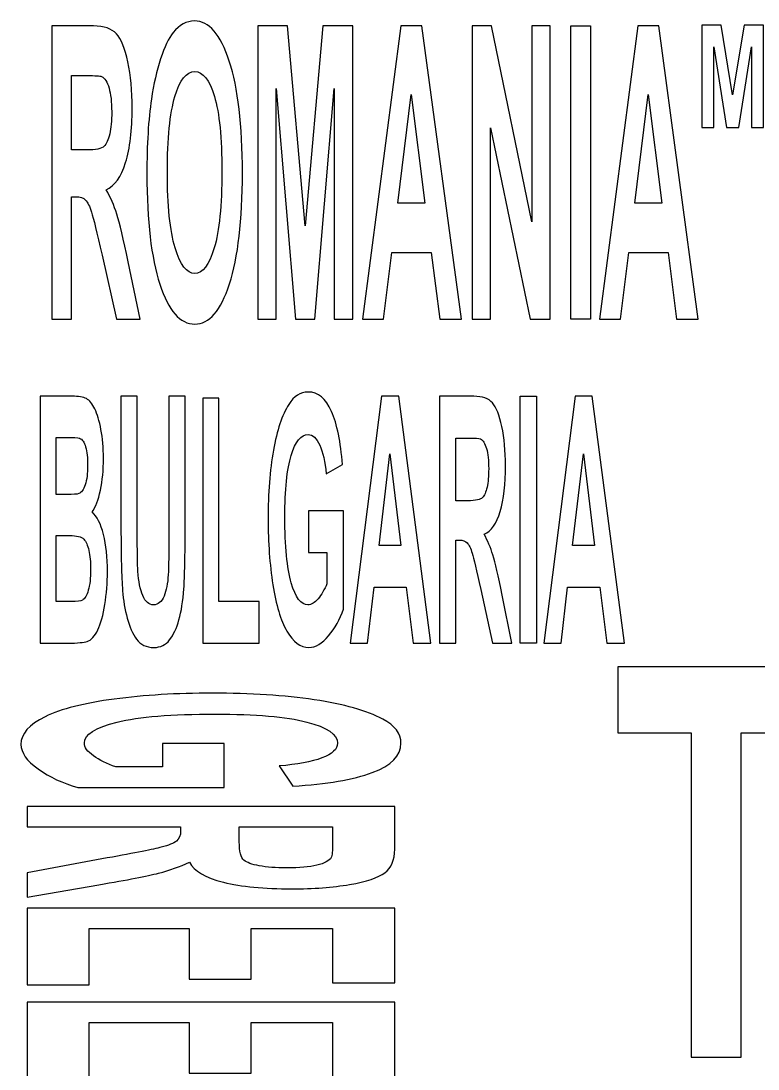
# Model space of a CAD drawing. Header units: centimetres. Extents: x -12.1 to 12.1, y -5 to 6.2.
# Drawn here: x -0.779 to -0.21, y 2.766 to 3.575 of the extents above; entities that cross this region are included whole.
import ezdxf

# ---------------------------------------------------------------- set-up
doc = ezdxf.new("R2010")
doc.units = ezdxf.units.CM
doc.header["$MEASUREMENT"] = 0
doc.layers.add('Layer 1', color=7, linetype='Continuous')

msp = doc.modelspace()

# ---------------------------------------------------------------- linework, layer by layer
at = {"layer": 'Layer 1', "color": 250}
for points, knots in [([(-0.7556, 3.34466), (-0.7556, 3.34466), (-0.7556, 3.57091), (-0.7556, 3.57091), (-0.7556, 3.57091), (-0.7556, 3.57091), (-0.72334, 3.57091), (-0.72334, 3.57091), (-0.72334, 3.57091), (-0.71522, 3.57091), (-0.70931, 3.56887), (-0.70561, 3.56483), (-0.70561, 3.56483), (-0.70191, 3.56075), (-0.699, 3.55353), (-0.69675, 3.54314), (-0.69675, 3.54314), (-0.69454, 3.53273), (-0.69343, 3.52086), (-0.69343, 3.50746), (-0.69343, 3.50746), (-0.69343, 3.49048), (-0.69509, 3.47647), (-0.69848, 3.46541), (-0.69848, 3.46541), (-0.70182, 3.45434), (-0.70686, 3.44739), (-0.71352, 3.44451), (-0.71352, 3.44451), (-0.71021, 3.43874), (-0.70744, 3.43242), (-0.70529, 3.42552), (-0.70529, 3.42552), (-0.70313, 3.41865), (-0.70022, 3.40639), (-0.69658, 3.3888), (-0.69658, 3.3888), (-0.69658, 3.3888), (-0.68729, 3.34466), (-0.68729, 3.34466), (-0.68729, 3.34466), (-0.68729, 3.34466), (-0.70563, 3.34466), (-0.70563, 3.34466), (-0.70563, 3.34466), (-0.70563, 3.34466), (-0.7167, 3.3939), (-0.7167, 3.3939), (-0.7167, 3.3939), (-0.72066, 3.41148), (-0.72337, 3.42255), (-0.72482, 3.42715), (-0.72482, 3.42715), (-0.72628, 3.4317), (-0.72783, 3.43487), (-0.72945, 3.43656), (-0.72945, 3.43656), (-0.73106, 3.43827), (-0.73365, 3.43909), (-0.73717, 3.43909), (-0.73717, 3.43909), (-0.73717, 3.43909), (-0.74028, 3.43909), (-0.74028, 3.43909), (-0.74028, 3.43909), (-0.74028, 3.43909), (-0.74028, 3.34466), (-0.74028, 3.34466), (-0.74028, 3.34466), (-0.74028, 3.34466), (-0.7556, 3.34466), (-0.7556, 3.34466)], [0, 0, 0, 0, 0.052632, 0.052632, 0.052632, 0.052632, 0.105263, 0.105263, 0.105263, 0.105263, 0.157895, 0.157895, 0.157895, 0.157895, 0.210526, 0.210526, 0.210526, 0.210526, 0.263158, 0.263158, 0.263158, 0.263158, 0.315789, 0.315789, 0.315789, 0.315789, 0.368421, 0.368421, 0.368421, 0.368421, 0.421053, 0.421053, 0.421053, 0.421053, 0.473684, 0.473684, 0.473684, 0.473684, 0.526316, 0.526316, 0.526316, 0.526316, 0.578947, 0.578947, 0.578947, 0.578947, 0.631579, 0.631579, 0.631579, 0.631579, 0.684211, 0.684211, 0.684211, 0.684211, 0.736842, 0.736842, 0.736842, 0.736842, 0.789474, 0.789474, 0.789474, 0.789474, 0.842105, 0.842105, 0.842105, 0.842105, 0.894737, 0.894737, 0.894737, 0.894737, 1, 1, 1, 1]), ([(-0.68208, 3.45642), (-0.68208, 3.47945), (-0.68091, 3.49879), (-0.67858, 3.51442), (-0.67858, 3.51442), (-0.67687, 3.52595), (-0.67451, 3.53628), (-0.67153, 3.54546), (-0.67153, 3.54546), (-0.66854, 3.5546), (-0.66524, 3.56139), (-0.6617, 3.56582), (-0.6617, 3.56582), (-0.65695, 3.57179), (-0.6515, 3.57476), (-0.6453, 3.57476), (-0.6453, 3.57476), (-0.63412, 3.57476), (-0.62512, 3.56441), (-0.61843, 3.54375), (-0.61843, 3.54375), (-0.6117, 3.52307), (-0.60832, 3.4943), (-0.60832, 3.45747), (-0.60832, 3.45747), (-0.60832, 3.42095), (-0.61164, 3.39236), (-0.61834, 3.37174), (-0.61834, 3.37174), (-0.62501, 3.35112), (-0.63389, 3.34078), (-0.6451, 3.34078), (-0.6451, 3.34078), (-0.6564, 3.34078), (-0.66537, 3.35106), (-0.67206, 3.37156), (-0.67206, 3.37156), (-0.67873, 3.39212), (-0.68208, 3.42036), (-0.68208, 3.45642)], [0, 0, 0, 0, 0.090909, 0.090909, 0.090909, 0.090909, 0.181818, 0.181818, 0.181818, 0.181818, 0.272727, 0.272727, 0.272727, 0.272727, 0.363636, 0.363636, 0.363636, 0.363636, 0.454545, 0.454545, 0.454545, 0.454545, 0.545455, 0.545455, 0.545455, 0.545455, 0.636364, 0.636364, 0.636364, 0.636364, 0.727273, 0.727273, 0.727273, 0.727273, 0.818182, 0.818182, 0.818182, 0.818182, 1, 1, 1, 1]), ([(-0.59653, 3.34466), (-0.59653, 3.34466), (-0.59653, 3.57091), (-0.59653, 3.57091), (-0.59653, 3.57091), (-0.59653, 3.57091), (-0.57355, 3.57091), (-0.57355, 3.57091), (-0.57355, 3.57091), (-0.57355, 3.57091), (-0.55975, 3.41658), (-0.55975, 3.41658), (-0.55975, 3.41658), (-0.55975, 3.41658), (-0.5461, 3.57091), (-0.5461, 3.57091), (-0.5461, 3.57091), (-0.5461, 3.57091), (-0.52309, 3.57091), (-0.52309, 3.57091), (-0.52309, 3.57091), (-0.52309, 3.57091), (-0.52309, 3.34466), (-0.52309, 3.34466), (-0.52309, 3.34466), (-0.52309, 3.34466), (-0.53735, 3.34466), (-0.53735, 3.34466), (-0.53735, 3.34466), (-0.53735, 3.34466), (-0.53735, 3.52275), (-0.53735, 3.52275), (-0.53735, 3.52275), (-0.53735, 3.52275), (-0.55244, 3.34466), (-0.55244, 3.34466), (-0.55244, 3.34466), (-0.55244, 3.34466), (-0.5672, 3.34466), (-0.5672, 3.34466), (-0.5672, 3.34466), (-0.5672, 3.34466), (-0.58229, 3.52275), (-0.58229, 3.52275), (-0.58229, 3.52275), (-0.58229, 3.52275), (-0.58229, 3.34466), (-0.58229, 3.34466), (-0.58229, 3.34466), (-0.58229, 3.34466), (-0.59653, 3.34466), (-0.59653, 3.34466)], [0, 0, 0, 0, 0.071429, 0.071429, 0.071429, 0.071429, 0.142857, 0.142857, 0.142857, 0.142857, 0.214286, 0.214286, 0.214286, 0.214286, 0.285714, 0.285714, 0.285714, 0.285714, 0.357143, 0.357143, 0.357143, 0.357143, 0.428571, 0.428571, 0.428571, 0.428571, 0.5, 0.5, 0.5, 0.5, 0.571429, 0.571429, 0.571429, 0.571429, 0.642857, 0.642857, 0.642857, 0.642857, 0.714286, 0.714286, 0.714286, 0.714286, 0.785714, 0.785714, 0.785714, 0.785714, 0.857143, 0.857143, 0.857143, 0.857143, 1, 1, 1, 1]), ([(-0.43925, 3.34466), (-0.43925, 3.34466), (-0.45594, 3.34466), (-0.45594, 3.34466), (-0.45594, 3.34466), (-0.45594, 3.34466), (-0.46258, 3.39605), (-0.46258, 3.39605), (-0.46258, 3.39605), (-0.46258, 3.39605), (-0.49298, 3.39605), (-0.49298, 3.39605), (-0.49298, 3.39605), (-0.49298, 3.39605), (-0.49927, 3.34466), (-0.49927, 3.34466), (-0.49927, 3.34466), (-0.49927, 3.34466), (-0.51555, 3.34466), (-0.51555, 3.34466), (-0.51555, 3.34466), (-0.51555, 3.34466), (-0.48593, 3.57091), (-0.48593, 3.57091), (-0.48593, 3.57091), (-0.48593, 3.57091), (-0.46971, 3.57091), (-0.46971, 3.57091), (-0.46971, 3.57091), (-0.46971, 3.57091), (-0.43925, 3.34466), (-0.43925, 3.34466)], [0, 0, 0, 0, 0.111111, 0.111111, 0.111111, 0.111111, 0.222222, 0.222222, 0.222222, 0.222222, 0.333333, 0.333333, 0.333333, 0.333333, 0.444444, 0.444444, 0.444444, 0.444444, 0.555556, 0.555556, 0.555556, 0.555556, 0.666667, 0.666667, 0.666667, 0.666667, 0.777778, 0.777778, 0.777778, 0.777778, 1, 1, 1, 1]), ([(-0.43093, 3.34466), (-0.43093, 3.34466), (-0.43093, 3.57091), (-0.43093, 3.57091), (-0.43093, 3.57091), (-0.43093, 3.57091), (-0.41599, 3.57091), (-0.41599, 3.57091), (-0.41599, 3.57091), (-0.41599, 3.57091), (-0.38489, 3.41981), (-0.38489, 3.41981), (-0.38489, 3.41981), (-0.38489, 3.41981), (-0.38489, 3.57091), (-0.38489, 3.57091), (-0.38489, 3.57091), (-0.38489, 3.57091), (-0.3706, 3.57091), (-0.3706, 3.57091), (-0.3706, 3.57091), (-0.3706, 3.57091), (-0.3706, 3.34466), (-0.3706, 3.34466), (-0.3706, 3.34466), (-0.3706, 3.34466), (-0.38603, 3.34466), (-0.38603, 3.34466), (-0.38603, 3.34466), (-0.38603, 3.34466), (-0.41669, 3.4922), (-0.41669, 3.4922), (-0.41669, 3.4922), (-0.41669, 3.4922), (-0.41669, 3.34466), (-0.41669, 3.34466), (-0.41669, 3.34466), (-0.41669, 3.34466), (-0.43093, 3.34466), (-0.43093, 3.34466)], [0, 0, 0, 0, 0.090909, 0.090909, 0.090909, 0.090909, 0.181818, 0.181818, 0.181818, 0.181818, 0.272727, 0.272727, 0.272727, 0.272727, 0.363636, 0.363636, 0.363636, 0.363636, 0.454545, 0.454545, 0.454545, 0.454545, 0.545455, 0.545455, 0.545455, 0.545455, 0.636364, 0.636364, 0.636364, 0.636364, 0.727273, 0.727273, 0.727273, 0.727273, 0.818182, 0.818182, 0.818182, 0.818182, 1, 1, 1, 1]), ([(-0.35481, 3.34466), (-0.35481, 3.34466), (-0.3395, 3.34466), (-0.3395, 3.34466), (-0.3395, 3.34466), (-0.3395, 3.34466), (-0.3395, 3.57091), (-0.3395, 3.57091), (-0.3395, 3.57091), (-0.3395, 3.57091), (-0.35481, 3.57091), (-0.35481, 3.57091), (-0.35481, 3.57091), (-0.35481, 3.57091), (-0.35481, 3.34466), (-0.35481, 3.34466)], [0, 0, 0, 0, 0.2, 0.2, 0.2, 0.2, 0.4, 0.4, 0.4, 0.4, 0.6, 0.6, 0.6, 0.6, 1, 1, 1, 1]), ([(-0.2563, 3.34466), (-0.2563, 3.34466), (-0.27302, 3.34466), (-0.27302, 3.34466), (-0.27302, 3.34466), (-0.27302, 3.34466), (-0.27966, 3.39605), (-0.27966, 3.39605), (-0.27966, 3.39605), (-0.27966, 3.39605), (-0.31003, 3.39605), (-0.31003, 3.39605), (-0.31003, 3.39605), (-0.31003, 3.39605), (-0.31635, 3.34466), (-0.31635, 3.34466), (-0.31635, 3.34466), (-0.31635, 3.34466), (-0.33263, 3.34466), (-0.33263, 3.34466), (-0.33263, 3.34466), (-0.33263, 3.34466), (-0.30298, 3.57091), (-0.30298, 3.57091), (-0.30298, 3.57091), (-0.30298, 3.57091), (-0.28676, 3.57091), (-0.28676, 3.57091), (-0.28676, 3.57091), (-0.28676, 3.57091), (-0.2563, 3.34466), (-0.2563, 3.34466)], [0, 0, 0, 0, 0.111111, 0.111111, 0.111111, 0.111111, 0.222222, 0.222222, 0.222222, 0.222222, 0.333333, 0.333333, 0.333333, 0.333333, 0.444444, 0.444444, 0.444444, 0.444444, 0.555556, 0.555556, 0.555556, 0.555556, 0.666667, 0.666667, 0.666667, 0.666667, 0.777778, 0.777778, 0.777778, 0.777778, 1, 1, 1, 1]), ([(-0.25351, 3.49258), (-0.25351, 3.49258), (-0.25351, 3.57146), (-0.25351, 3.57146), (-0.25351, 3.57146), (-0.25351, 3.57146), (-0.23865, 3.57146), (-0.23865, 3.57146), (-0.23865, 3.57146), (-0.23865, 3.57146), (-0.22975, 3.51768), (-0.22975, 3.51768), (-0.22975, 3.51768), (-0.22975, 3.51768), (-0.2209, 3.57146), (-0.2209, 3.57146), (-0.2209, 3.57146), (-0.2209, 3.57146), (-0.20602, 3.57146), (-0.20602, 3.57146), (-0.20602, 3.57146), (-0.20602, 3.57146), (-0.20602, 3.49258), (-0.20602, 3.49258), (-0.20602, 3.49258), (-0.20602, 3.49258), (-0.21522, 3.49258), (-0.21522, 3.49258), (-0.21522, 3.49258), (-0.21522, 3.49258), (-0.21522, 3.55469), (-0.21522, 3.55469), (-0.21522, 3.55469), (-0.21522, 3.55469), (-0.22497, 3.49258), (-0.22497, 3.49258), (-0.22497, 3.49258), (-0.22497, 3.49258), (-0.23455, 3.49258), (-0.23455, 3.49258), (-0.23455, 3.49258), (-0.23455, 3.49258), (-0.24427, 3.55469), (-0.24427, 3.55469), (-0.24427, 3.55469), (-0.24427, 3.55469), (-0.24427, 3.49258), (-0.24427, 3.49258), (-0.24427, 3.49258), (-0.24427, 3.49258), (-0.25351, 3.49258), (-0.25351, 3.49258)], [0, 0, 0, 0, 0.071429, 0.071429, 0.071429, 0.071429, 0.142857, 0.142857, 0.142857, 0.142857, 0.214286, 0.214286, 0.214286, 0.214286, 0.285714, 0.285714, 0.285714, 0.285714, 0.357143, 0.357143, 0.357143, 0.357143, 0.428571, 0.428571, 0.428571, 0.428571, 0.5, 0.5, 0.5, 0.5, 0.571429, 0.571429, 0.571429, 0.571429, 0.642857, 0.642857, 0.642857, 0.642857, 0.714286, 0.714286, 0.714286, 0.714286, 0.785714, 0.785714, 0.785714, 0.785714, 0.857143, 0.857143, 0.857143, 0.857143, 1, 1, 1, 1]), ([(-0.66627, 3.45793), (-0.66627, 3.43231), (-0.66425, 3.41288), (-0.6603, 3.39966), (-0.6603, 3.39966), (-0.65631, 3.38645), (-0.65127, 3.37983), (-0.64515, 3.37983), (-0.64515, 3.37983), (-0.63904, 3.37983), (-0.634, 3.38638), (-0.63007, 3.39952), (-0.63007, 3.39952), (-0.62614, 3.41265), (-0.62416, 3.43231), (-0.62416, 3.45854), (-0.62416, 3.45854), (-0.62416, 3.48449), (-0.62611, 3.50382), (-0.62993, 3.51657), (-0.62993, 3.51657), (-0.63374, 3.52933), (-0.63881, 3.53573), (-0.64515, 3.53573), (-0.64515, 3.53573), (-0.65148, 3.53573), (-0.65657, 3.52927), (-0.66044, 3.51637), (-0.66044, 3.51637), (-0.66435, 3.50344), (-0.66627, 3.48396), (-0.66627, 3.45793)], [0, 0, 0, 0, 0.111111, 0.111111, 0.111111, 0.111111, 0.222222, 0.222222, 0.222222, 0.222222, 0.333333, 0.333333, 0.333333, 0.333333, 0.444444, 0.444444, 0.444444, 0.444444, 0.555556, 0.555556, 0.555556, 0.555556, 0.666667, 0.666667, 0.666667, 0.666667, 0.777778, 0.777778, 0.777778, 0.777778, 1, 1, 1, 1]), ([(-0.74028, 3.47523), (-0.74028, 3.47523), (-0.7289, 3.47523), (-0.7289, 3.47523), (-0.7289, 3.47523), (-0.72156, 3.47523), (-0.71693, 3.47616), (-0.71512, 3.47799), (-0.71512, 3.47799), (-0.71329, 3.47983), (-0.71184, 3.48303), (-0.71082, 3.48758), (-0.71082, 3.48758), (-0.70977, 3.49208), (-0.70925, 3.49774), (-0.70925, 3.50455), (-0.70925, 3.50455), (-0.70925, 3.51215), (-0.70995, 3.51832), (-0.71131, 3.52301), (-0.71131, 3.52301), (-0.71266, 3.52767), (-0.7146, 3.53061), (-0.71711, 3.53186), (-0.71711, 3.53186), (-0.71834, 3.53236), (-0.72209, 3.53265), (-0.72829, 3.53265), (-0.72829, 3.53265), (-0.72829, 3.53265), (-0.74028, 3.53265), (-0.74028, 3.53265), (-0.74028, 3.53265), (-0.74028, 3.53265), (-0.74028, 3.47523), (-0.74028, 3.47523)], [0, 0, 0, 0, 0.1, 0.1, 0.1, 0.1, 0.2, 0.2, 0.2, 0.2, 0.3, 0.3, 0.3, 0.3, 0.4, 0.4, 0.4, 0.4, 0.5, 0.5, 0.5, 0.5, 0.6, 0.6, 0.6, 0.6, 0.7, 0.7, 0.7, 0.7, 0.8, 0.8, 0.8, 0.8, 1, 1, 1, 1]), ([(-0.4675, 3.43417), (-0.4675, 3.43417), (-0.47798, 3.51812), (-0.47798, 3.51812), (-0.47798, 3.51812), (-0.47798, 3.51812), (-0.48827, 3.43417), (-0.48827, 3.43417), (-0.48827, 3.43417), (-0.48827, 3.43417), (-0.4675, 3.43417), (-0.4675, 3.43417)], [0, 0, 0, 0, 0.25, 0.25, 0.25, 0.25, 0.5, 0.5, 0.5, 0.5, 1, 1, 1, 1]), ([(-0.28455, 3.43417), (-0.28455, 3.43417), (-0.29506, 3.51812), (-0.29506, 3.51812), (-0.29506, 3.51812), (-0.29506, 3.51812), (-0.30531, 3.43417), (-0.30531, 3.43417), (-0.30531, 3.43417), (-0.30531, 3.43417), (-0.28455, 3.43417), (-0.28455, 3.43417)], [0, 0, 0, 0, 0.25, 0.25, 0.25, 0.25, 0.5, 0.5, 0.5, 0.5, 1, 1, 1, 1]), ([(-0.7646, 3.28508), (-0.7646, 3.28508), (-0.73976, 3.28508), (-0.73976, 3.28508), (-0.73976, 3.28508), (-0.73487, 3.28508), (-0.73117, 3.28447), (-0.72879, 3.28322), (-0.72879, 3.28322), (-0.72634, 3.28196), (-0.72421, 3.27932), (-0.72229, 3.27533), (-0.72229, 3.27533), (-0.7204, 3.27133), (-0.7188, 3.26603), (-0.71752, 3.2594), (-0.71752, 3.2594), (-0.71624, 3.25279), (-0.71562, 3.24533), (-0.71562, 3.2371), (-0.71562, 3.2371), (-0.71562, 3.22816), (-0.71641, 3.21997), (-0.71796, 3.21251), (-0.71796, 3.21251), (-0.71956, 3.20506), (-0.72168, 3.19947), (-0.72436, 3.19574), (-0.72436, 3.19574), (-0.72055, 3.19237), (-0.71766, 3.1866), (-0.71562, 3.17845), (-0.71562, 3.17845), (-0.71359, 3.17029), (-0.71257, 3.16071), (-0.71257, 3.14971), (-0.71257, 3.14971), (-0.71257, 3.14102), (-0.71323, 3.13258), (-0.71455, 3.1244), (-0.71455, 3.1244), (-0.71586, 3.11622), (-0.71763, 3.10967), (-0.71994, 3.10477), (-0.71994, 3.10477), (-0.72221, 3.09985), (-0.725, 3.09686), (-0.72832, 3.09572), (-0.72832, 3.09572), (-0.73044, 3.09502), (-0.73545, 3.09461), (-0.74349, 3.09444), (-0.74349, 3.09444), (-0.74349, 3.09444), (-0.7646, 3.09444), (-0.7646, 3.09444), (-0.7646, 3.09444), (-0.7646, 3.09444), (-0.7646, 3.28508), (-0.7646, 3.28508)], [0, 0, 0, 0, 0.0625, 0.0625, 0.0625, 0.0625, 0.125, 0.125, 0.125, 0.125, 0.1875, 0.1875, 0.1875, 0.1875, 0.25, 0.25, 0.25, 0.25, 0.3125, 0.3125, 0.3125, 0.3125, 0.375, 0.375, 0.375, 0.375, 0.4375, 0.4375, 0.4375, 0.4375, 0.5, 0.5, 0.5, 0.5, 0.5625, 0.5625, 0.5625, 0.5625, 0.625, 0.625, 0.625, 0.625, 0.6875, 0.6875, 0.6875, 0.6875, 0.75, 0.75, 0.75, 0.75, 0.8125, 0.8125, 0.8125, 0.8125, 0.875, 0.875, 0.875, 0.875, 1, 1, 1, 1]), ([(-0.70208, 3.28508), (-0.70208, 3.28508), (-0.6895, 3.28508), (-0.6895, 3.28508), (-0.6895, 3.28508), (-0.6895, 3.28508), (-0.6895, 3.18183), (-0.6895, 3.18183), (-0.6895, 3.18183), (-0.6895, 3.16543), (-0.68936, 3.15483), (-0.68904, 3.14996), (-0.68904, 3.14996), (-0.68855, 3.14216), (-0.68723, 3.13591), (-0.68522, 3.13116), (-0.68522, 3.13116), (-0.68321, 3.12644), (-0.68045, 3.12408), (-0.67692, 3.12408), (-0.67692, 3.12408), (-0.67338, 3.12408), (-0.67067, 3.12632), (-0.66886, 3.13078), (-0.66886, 3.13078), (-0.66705, 3.13523), (-0.66598, 3.14074), (-0.66562, 3.14723), (-0.66562, 3.14723), (-0.66524, 3.15375), (-0.66507, 3.16452), (-0.66507, 3.17961), (-0.66507, 3.17961), (-0.66507, 3.17961), (-0.66507, 3.28508), (-0.66507, 3.28508), (-0.66507, 3.28508), (-0.66507, 3.28508), (-0.65253, 3.28508), (-0.65253, 3.28508), (-0.65253, 3.28508), (-0.65253, 3.28508), (-0.65253, 3.18494), (-0.65253, 3.18494), (-0.65253, 3.18494), (-0.65253, 3.16205), (-0.65285, 3.14586), (-0.65354, 3.13646), (-0.65354, 3.13646), (-0.65421, 3.12699), (-0.65544, 3.11901), (-0.6573, 3.11249), (-0.6573, 3.11249), (-0.6591, 3.106), (-0.66152, 3.10082), (-0.66458, 3.09694), (-0.66458, 3.09694), (-0.66764, 3.0931), (-0.67163, 3.09118), (-0.67658, 3.09118), (-0.67658, 3.09118), (-0.68249, 3.09118), (-0.687, 3.09327), (-0.69006, 3.09749), (-0.69006, 3.09749), (-0.69311, 3.10169), (-0.69553, 3.10717), (-0.6973, 3.11386), (-0.6973, 3.11386), (-0.69909, 3.12059), (-0.70028, 3.12764), (-0.70083, 3.135), (-0.70083, 3.135), (-0.70165, 3.14592), (-0.70208, 3.16205), (-0.70208, 3.18339), (-0.70208, 3.18339), (-0.70208, 3.18339), (-0.70208, 3.28508), (-0.70208, 3.28508)], [0, 0, 0, 0, 0.047619, 0.047619, 0.047619, 0.047619, 0.095238, 0.095238, 0.095238, 0.095238, 0.142857, 0.142857, 0.142857, 0.142857, 0.190476, 0.190476, 0.190476, 0.190476, 0.238095, 0.238095, 0.238095, 0.238095, 0.285714, 0.285714, 0.285714, 0.285714, 0.333333, 0.333333, 0.333333, 0.333333, 0.380952, 0.380952, 0.380952, 0.380952, 0.428571, 0.428571, 0.428571, 0.428571, 0.47619, 0.47619, 0.47619, 0.47619, 0.52381, 0.52381, 0.52381, 0.52381, 0.571429, 0.571429, 0.571429, 0.571429, 0.619048, 0.619048, 0.619048, 0.619048, 0.666667, 0.666667, 0.666667, 0.666667, 0.714286, 0.714286, 0.714286, 0.714286, 0.761905, 0.761905, 0.761905, 0.761905, 0.809524, 0.809524, 0.809524, 0.809524, 0.857143, 0.857143, 0.857143, 0.857143, 0.904762, 0.904762, 0.904762, 0.904762, 1, 1, 1, 1]), ([(-0.5574, 3.16452), (-0.5574, 3.16452), (-0.5574, 3.19667), (-0.5574, 3.19667), (-0.5574, 3.19667), (-0.5574, 3.19667), (-0.53034, 3.19667), (-0.53034, 3.19667), (-0.53034, 3.19667), (-0.53034, 3.19667), (-0.53034, 3.1207), (-0.53034, 3.1207), (-0.53034, 3.1207), (-0.53296, 3.1129), (-0.53678, 3.10603), (-0.54175, 3.10008), (-0.54175, 3.10008), (-0.54676, 3.09415), (-0.55177, 3.09118), (-0.55693, 3.09118), (-0.55693, 3.09118), (-0.56339, 3.09118), (-0.5691, 3.09537), (-0.57393, 3.10372), (-0.57393, 3.10372), (-0.57877, 3.11209), (-0.58237, 3.12405), (-0.58479, 3.13963), (-0.58479, 3.13963), (-0.58723, 3.15518), (-0.58846, 3.1721), (-0.58846, 3.19042), (-0.58846, 3.19042), (-0.58846, 3.21024), (-0.58709, 3.22792), (-0.58439, 3.24335), (-0.58439, 3.24335), (-0.58165, 3.25879), (-0.57772, 3.27061), (-0.57248, 3.27882), (-0.57248, 3.27882), (-0.56849, 3.28517), (-0.56354, 3.28834), (-0.55757, 3.28834), (-0.55757, 3.28834), (-0.54988, 3.28834), (-0.54385, 3.28339), (-0.53951, 3.27343), (-0.53951, 3.27343), (-0.53518, 3.2635), (-0.53238, 3.24979), (-0.53112, 3.23228), (-0.53112, 3.23228), (-0.53112, 3.23228), (-0.54359, 3.22515), (-0.54359, 3.22515), (-0.54359, 3.22515), (-0.54446, 3.23447), (-0.54612, 3.2419), (-0.54854, 3.24728), (-0.54854, 3.24728), (-0.55096, 3.25273), (-0.55395, 3.25544), (-0.55757, 3.25544), (-0.55757, 3.25544), (-0.56307, 3.25544), (-0.56744, 3.2501), (-0.57067, 3.23945), (-0.57067, 3.23945), (-0.5739, 3.22877), (-0.57553, 3.21295), (-0.57553, 3.19196), (-0.57553, 3.19196), (-0.57553, 3.16936), (-0.5739, 3.15238), (-0.57059, 3.14102), (-0.57059, 3.14102), (-0.56732, 3.12973), (-0.56304, 3.12408), (-0.55771, 3.12408), (-0.55771, 3.12408), (-0.55509, 3.12408), (-0.55244, 3.12566), (-0.54982, 3.12883), (-0.54982, 3.12883), (-0.5472, 3.13197), (-0.54493, 3.13584), (-0.54301, 3.14033), (-0.54301, 3.14033), (-0.54301, 3.14033), (-0.54301, 3.16452), (-0.54301, 3.16452), (-0.54301, 3.16452), (-0.54301, 3.16452), (-0.5574, 3.16452), (-0.5574, 3.16452)], [0, 0, 0, 0, 0.04, 0.04, 0.04, 0.04, 0.08, 0.08, 0.08, 0.08, 0.12, 0.12, 0.12, 0.12, 0.16, 0.16, 0.16, 0.16, 0.2, 0.2, 0.2, 0.2, 0.24, 0.24, 0.24, 0.24, 0.28, 0.28, 0.28, 0.28, 0.32, 0.32, 0.32, 0.32, 0.36, 0.36, 0.36, 0.36, 0.4, 0.4, 0.4, 0.4, 0.44, 0.44, 0.44, 0.44, 0.48, 0.48, 0.48, 0.48, 0.52, 0.52, 0.52, 0.52, 0.56, 0.56, 0.56, 0.56, 0.6, 0.6, 0.6, 0.6, 0.64, 0.64, 0.64, 0.64, 0.68, 0.68, 0.68, 0.68, 0.72, 0.72, 0.72, 0.72, 0.76, 0.76, 0.76, 0.76, 0.8, 0.8, 0.8, 0.8, 0.84, 0.84, 0.84, 0.84, 0.88, 0.88, 0.88, 0.88, 0.92, 0.92, 0.92, 0.92, 1, 1, 1, 1]), ([(-0.46273, 3.09444), (-0.46273, 3.09444), (-0.47638, 3.09444), (-0.47638, 3.09444), (-0.47638, 3.09444), (-0.47638, 3.09444), (-0.4818, 3.13774), (-0.4818, 3.13774), (-0.4818, 3.13774), (-0.4818, 3.13774), (-0.50664, 3.13774), (-0.50664, 3.13774), (-0.50664, 3.13774), (-0.50664, 3.13774), (-0.51176, 3.09444), (-0.51176, 3.09444), (-0.51176, 3.09444), (-0.51176, 3.09444), (-0.52507, 3.09444), (-0.52507, 3.09444), (-0.52507, 3.09444), (-0.52507, 3.09444), (-0.50087, 3.28508), (-0.50087, 3.28508), (-0.50087, 3.28508), (-0.50087, 3.28508), (-0.48762, 3.28508), (-0.48762, 3.28508), (-0.48762, 3.28508), (-0.48762, 3.28508), (-0.46273, 3.09444), (-0.46273, 3.09444)], [0, 0, 0, 0, 0.111111, 0.111111, 0.111111, 0.111111, 0.222222, 0.222222, 0.222222, 0.222222, 0.333333, 0.333333, 0.333333, 0.333333, 0.444444, 0.444444, 0.444444, 0.444444, 0.555556, 0.555556, 0.555556, 0.555556, 0.666667, 0.666667, 0.666667, 0.666667, 0.777778, 0.777778, 0.777778, 0.777778, 1, 1, 1, 1]), ([(-0.45606, 3.09444), (-0.45606, 3.09444), (-0.45606, 3.28508), (-0.45606, 3.28508), (-0.45606, 3.28508), (-0.45606, 3.28508), (-0.42965, 3.28508), (-0.42965, 3.28508), (-0.42965, 3.28508), (-0.42301, 3.28508), (-0.41817, 3.28339), (-0.41518, 3.27995), (-0.41518, 3.27995), (-0.41217, 3.27652), (-0.40976, 3.27043), (-0.40792, 3.26167), (-0.40792, 3.26167), (-0.40615, 3.25294), (-0.40521, 3.24291), (-0.40521, 3.23165), (-0.40521, 3.23165), (-0.40521, 3.21732), (-0.40658, 3.20552), (-0.40932, 3.19621), (-0.40932, 3.19621), (-0.41209, 3.18689), (-0.41617, 3.18101), (-0.42164, 3.17859), (-0.42164, 3.17859), (-0.41893, 3.17373), (-0.41669, 3.16837), (-0.41495, 3.16258), (-0.41495, 3.16258), (-0.41314, 3.15678), (-0.41075, 3.14645), (-0.40778, 3.13162), (-0.40778, 3.13162), (-0.40778, 3.13162), (-0.40018, 3.09444), (-0.40018, 3.09444), (-0.40018, 3.09444), (-0.40018, 3.09444), (-0.41518, 3.09444), (-0.41518, 3.09444), (-0.41518, 3.09444), (-0.41518, 3.09444), (-0.42426, 3.13591), (-0.42426, 3.13591), (-0.42426, 3.13591), (-0.42747, 3.15072), (-0.42968, 3.16008), (-0.43087, 3.16395), (-0.43087, 3.16395), (-0.43203, 3.16779), (-0.43332, 3.17043), (-0.43466, 3.17186), (-0.43466, 3.17186), (-0.43597, 3.17332), (-0.43807, 3.17402), (-0.44097, 3.17402), (-0.44097, 3.17402), (-0.44097, 3.17402), (-0.4435, 3.17402), (-0.4435, 3.17402), (-0.4435, 3.17402), (-0.4435, 3.17402), (-0.4435, 3.09444), (-0.4435, 3.09444), (-0.4435, 3.09444), (-0.4435, 3.09444), (-0.45606, 3.09444), (-0.45606, 3.09444)], [0, 0, 0, 0, 0.052632, 0.052632, 0.052632, 0.052632, 0.105263, 0.105263, 0.105263, 0.105263, 0.157895, 0.157895, 0.157895, 0.157895, 0.210526, 0.210526, 0.210526, 0.210526, 0.263158, 0.263158, 0.263158, 0.263158, 0.315789, 0.315789, 0.315789, 0.315789, 0.368421, 0.368421, 0.368421, 0.368421, 0.421053, 0.421053, 0.421053, 0.421053, 0.473684, 0.473684, 0.473684, 0.473684, 0.526316, 0.526316, 0.526316, 0.526316, 0.578947, 0.578947, 0.578947, 0.578947, 0.631579, 0.631579, 0.631579, 0.631579, 0.684211, 0.684211, 0.684211, 0.684211, 0.736842, 0.736842, 0.736842, 0.736842, 0.789474, 0.789474, 0.789474, 0.789474, 0.842105, 0.842105, 0.842105, 0.842105, 0.894737, 0.894737, 0.894737, 0.894737, 1, 1, 1, 1]), ([(-0.3938, 3.09444), (-0.3938, 3.09444), (-0.38125, 3.09444), (-0.38125, 3.09444), (-0.38125, 3.09444), (-0.38125, 3.09444), (-0.38125, 3.28508), (-0.38125, 3.28508), (-0.38125, 3.28508), (-0.38125, 3.28508), (-0.3938, 3.28508), (-0.3938, 3.28508), (-0.3938, 3.28508), (-0.3938, 3.28508), (-0.3938, 3.09444), (-0.3938, 3.09444)], [0, 0, 0, 0, 0.2, 0.2, 0.2, 0.2, 0.4, 0.4, 0.4, 0.4, 0.6, 0.6, 0.6, 0.6, 1, 1, 1, 1]), ([(-0.31329, 3.09444), (-0.31329, 3.09444), (-0.32691, 3.09444), (-0.32691, 3.09444), (-0.32691, 3.09444), (-0.32691, 3.09444), (-0.33233, 3.13774), (-0.33233, 3.13774), (-0.33233, 3.13774), (-0.33233, 3.13774), (-0.35717, 3.13774), (-0.35717, 3.13774), (-0.35717, 3.13774), (-0.35717, 3.13774), (-0.36229, 3.09444), (-0.36229, 3.09444), (-0.36229, 3.09444), (-0.36229, 3.09444), (-0.37561, 3.09444), (-0.37561, 3.09444), (-0.37561, 3.09444), (-0.37561, 3.09444), (-0.35144, 3.28508), (-0.35144, 3.28508), (-0.35144, 3.28508), (-0.35144, 3.28508), (-0.33816, 3.28508), (-0.33816, 3.28508), (-0.33816, 3.28508), (-0.33816, 3.28508), (-0.31329, 3.09444), (-0.31329, 3.09444)], [0, 0, 0, 0, 0.111111, 0.111111, 0.111111, 0.111111, 0.222222, 0.222222, 0.222222, 0.222222, 0.333333, 0.333333, 0.333333, 0.333333, 0.444444, 0.444444, 0.444444, 0.444444, 0.555556, 0.555556, 0.555556, 0.555556, 0.666667, 0.666667, 0.666667, 0.666667, 0.777778, 0.777778, 0.777778, 0.777778, 1, 1, 1, 1]), ([(-0.63898, 3.09444), (-0.63898, 3.09444), (-0.63898, 3.28353), (-0.63898, 3.28353), (-0.63898, 3.28353), (-0.63898, 3.28353), (-0.6264, 3.28353), (-0.6264, 3.28353), (-0.6264, 3.28353), (-0.6264, 3.28353), (-0.6264, 3.12656), (-0.6264, 3.12656), (-0.6264, 3.12656), (-0.6264, 3.12656), (-0.59525, 3.12656), (-0.59525, 3.12656), (-0.59525, 3.12656), (-0.59525, 3.12656), (-0.59525, 3.09444), (-0.59525, 3.09444), (-0.59525, 3.09444), (-0.59525, 3.09444), (-0.63898, 3.09444), (-0.63898, 3.09444)], [0, 0, 0, 0, 0.142857, 0.142857, 0.142857, 0.142857, 0.285714, 0.285714, 0.285714, 0.285714, 0.428571, 0.428571, 0.428571, 0.428571, 0.571429, 0.571429, 0.571429, 0.571429, 0.714286, 0.714286, 0.714286, 0.714286, 1, 1, 1, 1]), ([(-0.75205, 3.25334), (-0.75205, 3.25334), (-0.75205, 3.20929), (-0.75205, 3.20929), (-0.75205, 3.20929), (-0.75205, 3.20929), (-0.74384, 3.20929), (-0.74384, 3.20929), (-0.74384, 3.20929), (-0.73895, 3.20929), (-0.73592, 3.20949), (-0.73475, 3.2099), (-0.73475, 3.2099), (-0.7326, 3.21071), (-0.73088, 3.21298), (-0.72966, 3.21677), (-0.72966, 3.21677), (-0.72844, 3.2205), (-0.72783, 3.22547), (-0.72783, 3.23165), (-0.72783, 3.23165), (-0.72783, 3.23752), (-0.72835, 3.2423), (-0.7294, 3.246), (-0.7294, 3.246), (-0.73048, 3.24967), (-0.73202, 3.25191), (-0.73414, 3.2527), (-0.73414, 3.2527), (-0.7354, 3.25313), (-0.73895, 3.25334), (-0.74486, 3.25334), (-0.74486, 3.25334), (-0.74486, 3.25334), (-0.75205, 3.25334), (-0.75205, 3.25334)], [0, 0, 0, 0, 0.1, 0.1, 0.1, 0.1, 0.2, 0.2, 0.2, 0.2, 0.3, 0.3, 0.3, 0.3, 0.4, 0.4, 0.4, 0.4, 0.5, 0.5, 0.5, 0.5, 0.6, 0.6, 0.6, 0.6, 0.7, 0.7, 0.7, 0.7, 0.8, 0.8, 0.8, 0.8, 1, 1, 1, 1]), ([(-0.4435, 3.20445), (-0.4435, 3.20445), (-0.43422, 3.20445), (-0.43422, 3.20445), (-0.43422, 3.20445), (-0.42822, 3.20445), (-0.42444, 3.20523), (-0.42295, 3.20681), (-0.42295, 3.20681), (-0.42147, 3.20835), (-0.42027, 3.21106), (-0.41943, 3.21484), (-0.41943, 3.21484), (-0.41859, 3.21866), (-0.41815, 3.22343), (-0.41815, 3.22917), (-0.41815, 3.22917), (-0.41815, 3.23558), (-0.4187, 3.24076), (-0.41981, 3.24472), (-0.41981, 3.24472), (-0.42091, 3.24865), (-0.42251, 3.25115), (-0.42455, 3.25218), (-0.42455, 3.25218), (-0.42557, 3.25261), (-0.42863, 3.25284), (-0.43367, 3.25284), (-0.43367, 3.25284), (-0.43367, 3.25284), (-0.4435, 3.25284), (-0.4435, 3.25284), (-0.4435, 3.25284), (-0.4435, 3.25284), (-0.4435, 3.20445), (-0.4435, 3.20445)], [0, 0, 0, 0, 0.1, 0.1, 0.1, 0.1, 0.2, 0.2, 0.2, 0.2, 0.3, 0.3, 0.3, 0.3, 0.4, 0.4, 0.4, 0.4, 0.5, 0.5, 0.5, 0.5, 0.6, 0.6, 0.6, 0.6, 0.7, 0.7, 0.7, 0.7, 0.8, 0.8, 0.8, 0.8, 1, 1, 1, 1]), ([(-0.48585, 3.16986), (-0.48585, 3.16986), (-0.49441, 3.24061), (-0.49441, 3.24061), (-0.49441, 3.24061), (-0.49441, 3.24061), (-0.50279, 3.16986), (-0.50279, 3.16986), (-0.50279, 3.16986), (-0.50279, 3.16986), (-0.48585, 3.16986), (-0.48585, 3.16986)], [0, 0, 0, 0, 0.25, 0.25, 0.25, 0.25, 0.5, 0.5, 0.5, 0.5, 1, 1, 1, 1]), ([(-0.33635, 3.16986), (-0.33635, 3.16986), (-0.34491, 3.24061), (-0.34491, 3.24061), (-0.34491, 3.24061), (-0.34491, 3.24061), (-0.35333, 3.16986), (-0.35333, 3.16986), (-0.35333, 3.16986), (-0.35333, 3.16986), (-0.33635, 3.16986), (-0.33635, 3.16986)], [0, 0, 0, 0, 0.25, 0.25, 0.25, 0.25, 0.5, 0.5, 0.5, 0.5, 1, 1, 1, 1]), ([(-0.75205, 3.17752), (-0.75205, 3.17752), (-0.75205, 3.12656), (-0.75205, 3.12656), (-0.75205, 3.12656), (-0.75205, 3.12656), (-0.74047, 3.12656), (-0.74047, 3.12656), (-0.74047, 3.12656), (-0.73595, 3.12656), (-0.73307, 3.12694), (-0.73184, 3.12772), (-0.73184, 3.12772), (-0.73001, 3.12877), (-0.72844, 3.1313), (-0.7273, 3.13532), (-0.7273, 3.13532), (-0.72614, 3.13937), (-0.72553, 3.14476), (-0.72553, 3.15151), (-0.72553, 3.15151), (-0.72553, 3.15724), (-0.72599, 3.16208), (-0.72692, 3.16607), (-0.72692, 3.16607), (-0.72779, 3.17006), (-0.72911, 3.17297), (-0.73082, 3.17481), (-0.73082, 3.17481), (-0.73254, 3.17664), (-0.73624, 3.17752), (-0.74195, 3.17752), (-0.74195, 3.17752), (-0.74195, 3.17752), (-0.75205, 3.17752), (-0.75205, 3.17752)], [0, 0, 0, 0, 0.1, 0.1, 0.1, 0.1, 0.2, 0.2, 0.2, 0.2, 0.3, 0.3, 0.3, 0.3, 0.4, 0.4, 0.4, 0.4, 0.5, 0.5, 0.5, 0.5, 0.6, 0.6, 0.6, 0.6, 0.7, 0.7, 0.7, 0.7, 0.8, 0.8, 0.8, 0.8, 1, 1, 1, 1]), ([(-0.26172, 2.77489), (-0.26172, 2.77489), (-0.26172, 3.02516), (-0.26172, 3.02516), (-0.26172, 3.02516), (-0.26172, 3.02516), (-0.3185, 3.02516), (-0.3185, 3.02516), (-0.3185, 3.02516), (-0.3185, 3.02516), (-0.3185, 3.07612), (-0.3185, 3.07612), (-0.3185, 3.07612), (-0.3185, 3.07612), (-0.1665, 3.07612), (-0.1665, 3.07612), (-0.1665, 3.07612), (-0.1665, 3.07612), (-0.1665, 3.02516), (-0.1665, 3.02516), (-0.1665, 3.02516), (-0.1665, 3.02516), (-0.22314, 3.02516), (-0.22314, 3.02516), (-0.22314, 3.02516), (-0.22314, 3.02516), (-0.22314, 2.77489), (-0.22314, 2.77489), (-0.22314, 2.77489), (-0.22314, 2.77489), (-0.26172, 2.77489), (-0.26172, 2.77489)], [0, 0, 0, 0, 0.111111, 0.111111, 0.111111, 0.111111, 0.222222, 0.222222, 0.222222, 0.222222, 0.333333, 0.333333, 0.333333, 0.333333, 0.444444, 0.444444, 0.444444, 0.444444, 0.555556, 0.555556, 0.555556, 0.555556, 0.666667, 0.666667, 0.666667, 0.666667, 0.777778, 0.777778, 0.777778, 0.777778, 1, 1, 1, 1]), ([(-0.67014, 3.01698), (-0.67014, 3.01698), (-0.62232, 3.01698), (-0.62232, 3.01698), (-0.62232, 3.01698), (-0.62232, 3.01698), (-0.62232, 2.98306), (-0.62232, 2.98306), (-0.62232, 2.98306), (-0.62232, 2.98306), (-0.7354, 2.98306), (-0.7354, 2.98306), (-0.7354, 2.98306), (-0.74701, 2.98637), (-0.75724, 2.99115), (-0.76609, 2.99739), (-0.76609, 2.99739), (-0.77494, 3.00364), (-0.77933, 3.00997), (-0.77933, 3.0164), (-0.77933, 3.0164), (-0.77933, 3.02453), (-0.77314, 3.03166), (-0.76064, 3.03772), (-0.76064, 3.03772), (-0.74818, 3.04374), (-0.73042, 3.04828), (-0.70723, 3.05134), (-0.70723, 3.05134), (-0.68406, 3.0544), (-0.65887, 3.05592), (-0.63164, 3.05592), (-0.63164, 3.05592), (-0.60206, 3.05592), (-0.57583, 3.05422), (-0.55285, 3.05082), (-0.55285, 3.05082), (-0.52988, 3.04741), (-0.51225, 3.04246), (-0.5, 3.03588), (-0.5, 3.03588), (-0.49056, 3.0309), (-0.48587, 3.02467), (-0.48587, 3.01725), (-0.48587, 3.01725), (-0.48587, 3.00758), (-0.49324, 3.00004), (-0.50804, 2.99459), (-0.50804, 2.99459), (-0.52283, 2.98915), (-0.54324, 2.98565), (-0.5693, 2.98411), (-0.5693, 2.98411), (-0.5693, 2.98411), (-0.57993, 2.99971), (-0.57993, 2.99971), (-0.57993, 2.99971), (-0.56598, 3.00082), (-0.555, 3.00289), (-0.54694, 3.00592), (-0.54694, 3.00592), (-0.53887, 3.00892), (-0.53485, 3.01271), (-0.53485, 3.01725), (-0.53485, 3.01725), (-0.53485, 3.02411), (-0.54278, 3.02959), (-0.55868, 3.03364), (-0.55868, 3.03364), (-0.57452, 3.03772), (-0.5981, 3.03972), (-0.62931, 3.03972), (-0.62931, 3.03972), (-0.66301, 3.03972), (-0.68828, 3.03766), (-0.70511, 3.03358), (-0.70511, 3.03358), (-0.72194, 3.02945), (-0.73036, 3.02406), (-0.73036, 3.01742), (-0.73036, 3.01742), (-0.73036, 3.0141), (-0.728, 3.01081), (-0.72331, 3.00749), (-0.72331, 3.00749), (-0.71859, 3.0042), (-0.71289, 3.00135), (-0.70616, 2.99895), (-0.70616, 2.99895), (-0.70616, 2.99895), (-0.67014, 2.99895), (-0.67014, 2.99895), (-0.67014, 2.99895), (-0.67014, 2.99895), (-0.67014, 3.01698), (-0.67014, 3.01698)], [0, 0, 0, 0, 0.04, 0.04, 0.04, 0.04, 0.08, 0.08, 0.08, 0.08, 0.12, 0.12, 0.12, 0.12, 0.16, 0.16, 0.16, 0.16, 0.2, 0.2, 0.2, 0.2, 0.24, 0.24, 0.24, 0.24, 0.28, 0.28, 0.28, 0.28, 0.32, 0.32, 0.32, 0.32, 0.36, 0.36, 0.36, 0.36, 0.4, 0.4, 0.4, 0.4, 0.44, 0.44, 0.44, 0.44, 0.48, 0.48, 0.48, 0.48, 0.52, 0.52, 0.52, 0.52, 0.56, 0.56, 0.56, 0.56, 0.6, 0.6, 0.6, 0.6, 0.64, 0.64, 0.64, 0.64, 0.68, 0.68, 0.68, 0.68, 0.72, 0.72, 0.72, 0.72, 0.76, 0.76, 0.76, 0.76, 0.8, 0.8, 0.8, 0.8, 0.84, 0.84, 0.84, 0.84, 0.88, 0.88, 0.88, 0.88, 0.92, 0.92, 0.92, 0.92, 1, 1, 1, 1]), ([(-0.77451, 2.96853), (-0.77451, 2.96853), (-0.49071, 2.96853), (-0.49071, 2.96853), (-0.49071, 2.96853), (-0.49071, 2.96853), (-0.49071, 2.93542), (-0.49071, 2.93542), (-0.49071, 2.93542), (-0.49071, 2.92709), (-0.49324, 2.92107), (-0.49834, 2.91728), (-0.49834, 2.91728), (-0.50346, 2.91352), (-0.51252, 2.91049), (-0.52553, 2.90822), (-0.52553, 2.90822), (-0.53861, 2.90595), (-0.55352, 2.90482), (-0.57026, 2.90482), (-0.57026, 2.90482), (-0.59155, 2.90482), (-0.60913, 2.90657), (-0.62302, 2.90997), (-0.62302, 2.90997), (-0.63688, 2.91341), (-0.64565, 2.91856), (-0.64926, 2.9254), (-0.64926, 2.9254), (-0.65649, 2.92199), (-0.66444, 2.91917), (-0.67308, 2.91696), (-0.67308, 2.91696), (-0.68173, 2.91475), (-0.69705, 2.91175), (-0.71914, 2.90802), (-0.71914, 2.90802), (-0.71914, 2.90802), (-0.77451, 2.89853), (-0.77451, 2.89853), (-0.77451, 2.89853), (-0.77451, 2.89853), (-0.77451, 2.91728), (-0.77451, 2.91728), (-0.77451, 2.91728), (-0.77451, 2.91728), (-0.71274, 2.92869), (-0.71274, 2.92869), (-0.71274, 2.92869), (-0.69067, 2.93271), (-0.67675, 2.93548), (-0.67104, 2.93697), (-0.67104, 2.93697), (-0.66528, 2.93845), (-0.66135, 2.94002), (-0.65922, 2.94171), (-0.65922, 2.94171), (-0.6571, 2.94337), (-0.65605, 2.94599), (-0.65605, 2.9496), (-0.65605, 2.9496), (-0.65605, 2.9496), (-0.65605, 2.95281), (-0.65605, 2.95281), (-0.65605, 2.95281), (-0.65605, 2.95281), (-0.77451, 2.95281), (-0.77451, 2.95281), (-0.77451, 2.95281), (-0.77451, 2.95281), (-0.77451, 2.96853), (-0.77451, 2.96853)], [0, 0, 0, 0, 0.052632, 0.052632, 0.052632, 0.052632, 0.105263, 0.105263, 0.105263, 0.105263, 0.157895, 0.157895, 0.157895, 0.157895, 0.210526, 0.210526, 0.210526, 0.210526, 0.263158, 0.263158, 0.263158, 0.263158, 0.315789, 0.315789, 0.315789, 0.315789, 0.368421, 0.368421, 0.368421, 0.368421, 0.421053, 0.421053, 0.421053, 0.421053, 0.473684, 0.473684, 0.473684, 0.473684, 0.526316, 0.526316, 0.526316, 0.526316, 0.578947, 0.578947, 0.578947, 0.578947, 0.631579, 0.631579, 0.631579, 0.631579, 0.684211, 0.684211, 0.684211, 0.684211, 0.736842, 0.736842, 0.736842, 0.736842, 0.789474, 0.789474, 0.789474, 0.789474, 0.842105, 0.842105, 0.842105, 0.842105, 0.894737, 0.894737, 0.894737, 0.894737, 1, 1, 1, 1]), ([(-0.61073, 2.95281), (-0.61073, 2.95281), (-0.61073, 2.94116), (-0.61073, 2.94116), (-0.61073, 2.94116), (-0.61073, 2.93361), (-0.60957, 2.9289), (-0.60724, 2.92704), (-0.60724, 2.92704), (-0.60494, 2.92514), (-0.60093, 2.92368), (-0.59525, 2.92264), (-0.59525, 2.92264), (-0.58957, 2.92156), (-0.58246, 2.92103), (-0.57396, 2.92103), (-0.57396, 2.92103), (-0.56438, 2.92103), (-0.55669, 2.92174), (-0.55081, 2.92313), (-0.55081, 2.92313), (-0.54496, 2.92453), (-0.54123, 2.92648), (-0.53969, 2.92904), (-0.53969, 2.92904), (-0.53901, 2.93032), (-0.53872, 2.93414), (-0.53872, 2.94051), (-0.53872, 2.94051), (-0.53872, 2.94051), (-0.53872, 2.95281), (-0.53872, 2.95281), (-0.53872, 2.95281), (-0.53872, 2.95281), (-0.61073, 2.95281), (-0.61073, 2.95281)], [0, 0, 0, 0, 0.1, 0.1, 0.1, 0.1, 0.2, 0.2, 0.2, 0.2, 0.3, 0.3, 0.3, 0.3, 0.4, 0.4, 0.4, 0.4, 0.5, 0.5, 0.5, 0.5, 0.6, 0.6, 0.6, 0.6, 0.7, 0.7, 0.7, 0.7, 0.8, 0.8, 0.8, 0.8, 1, 1, 1, 1]), ([(-0.77451, 2.88999), (-0.77451, 2.88999), (-0.49071, 2.88999), (-0.49071, 2.88999), (-0.49071, 2.88999), (-0.49071, 2.88999), (-0.49071, 2.83222), (-0.49071, 2.83222), (-0.49071, 2.83222), (-0.49071, 2.83222), (-0.53872, 2.83222), (-0.53872, 2.83222), (-0.53872, 2.83222), (-0.53872, 2.83222), (-0.53872, 2.87427), (-0.53872, 2.87427), (-0.53872, 2.87427), (-0.53872, 2.87427), (-0.60165, 2.87427), (-0.60165, 2.87427), (-0.60165, 2.87427), (-0.60165, 2.87427), (-0.60165, 2.83517), (-0.60165, 2.83517), (-0.60165, 2.83517), (-0.60165, 2.83517), (-0.64944, 2.83517), (-0.64944, 2.83517), (-0.64944, 2.83517), (-0.64944, 2.83517), (-0.64944, 2.87427), (-0.64944, 2.87427), (-0.64944, 2.87427), (-0.64944, 2.87427), (-0.72669, 2.87427), (-0.72669, 2.87427), (-0.72669, 2.87427), (-0.72669, 2.87427), (-0.72669, 2.83077), (-0.72669, 2.83077), (-0.72669, 2.83077), (-0.72669, 2.83077), (-0.77451, 2.83077), (-0.77451, 2.83077), (-0.77451, 2.83077), (-0.77451, 2.83077), (-0.77451, 2.88999), (-0.77451, 2.88999)], [0, 0, 0, 0, 0.076923, 0.076923, 0.076923, 0.076923, 0.153846, 0.153846, 0.153846, 0.153846, 0.230769, 0.230769, 0.230769, 0.230769, 0.307692, 0.307692, 0.307692, 0.307692, 0.384615, 0.384615, 0.384615, 0.384615, 0.461538, 0.461538, 0.461538, 0.461538, 0.538462, 0.538462, 0.538462, 0.538462, 0.615385, 0.615385, 0.615385, 0.615385, 0.692308, 0.692308, 0.692308, 0.692308, 0.769231, 0.769231, 0.769231, 0.769231, 0.846154, 0.846154, 0.846154, 0.846154, 1, 1, 1, 1]), ([(-0.77451, 2.81743), (-0.77451, 2.81743), (-0.49071, 2.81743), (-0.49071, 2.81743), (-0.49071, 2.81743), (-0.49071, 2.81743), (-0.49071, 2.75966), (-0.49071, 2.75966), (-0.49071, 2.75966), (-0.49071, 2.75966), (-0.53872, 2.75966), (-0.53872, 2.75966), (-0.53872, 2.75966), (-0.53872, 2.75966), (-0.53872, 2.8017), (-0.53872, 2.8017), (-0.53872, 2.8017), (-0.53872, 2.8017), (-0.60165, 2.8017), (-0.60165, 2.8017), (-0.60165, 2.8017), (-0.60165, 2.8017), (-0.60165, 2.76257), (-0.60165, 2.76257), (-0.60165, 2.76257), (-0.60165, 2.76257), (-0.64944, 2.76257), (-0.64944, 2.76257), (-0.64944, 2.76257), (-0.64944, 2.76257), (-0.64944, 2.8017), (-0.64944, 2.8017), (-0.64944, 2.8017), (-0.64944, 2.8017), (-0.72669, 2.8017), (-0.72669, 2.8017), (-0.72669, 2.8017), (-0.72669, 2.8017), (-0.72669, 2.75817), (-0.72669, 2.75817), (-0.72669, 2.75817), (-0.72669, 2.75817), (-0.77451, 2.75817), (-0.77451, 2.75817), (-0.77451, 2.75817), (-0.77451, 2.75817), (-0.77451, 2.81743), (-0.77451, 2.81743)], [0, 0, 0, 0, 0.076923, 0.076923, 0.076923, 0.076923, 0.153846, 0.153846, 0.153846, 0.153846, 0.230769, 0.230769, 0.230769, 0.230769, 0.307692, 0.307692, 0.307692, 0.307692, 0.384615, 0.384615, 0.384615, 0.384615, 0.461538, 0.461538, 0.461538, 0.461538, 0.538462, 0.538462, 0.538462, 0.538462, 0.615385, 0.615385, 0.615385, 0.615385, 0.692308, 0.692308, 0.692308, 0.692308, 0.769231, 0.769231, 0.769231, 0.769231, 0.846154, 0.846154, 0.846154, 0.846154, 1, 1, 1, 1])]:
    msp.add_open_spline(points, degree=3, knots=knots, dxfattribs=at)

doc.saveas('drawing.dxf')
